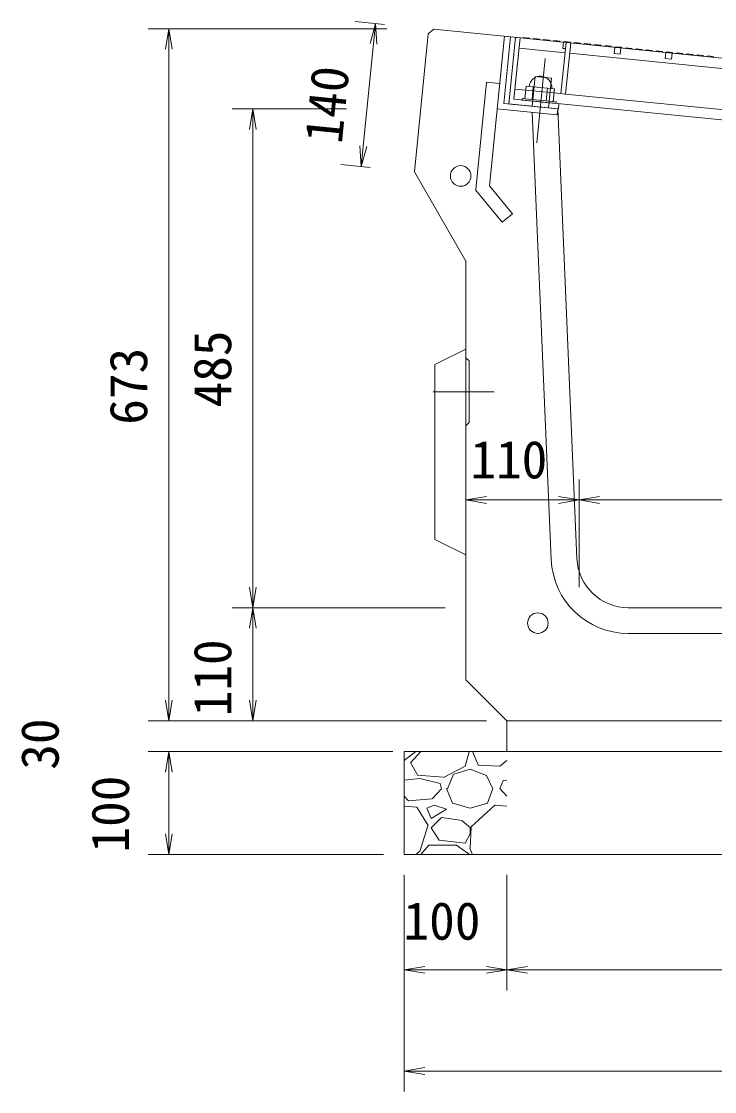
# Model space of a CAD drawing. Units: millimetres, scale not verified. Extents: x 0 to 84100, y 0 to 59400.
# Drawn here: x 57721 to 61090, y 29302 to 34507 of the extents above; entities that cross this region are included whole.
import ezdxf
from ezdxf.enums import TextEntityAlignment as Align

# ---------------------------------------------------------------- set-up
doc = ezdxf.new("R2010")
doc.units = ezdxf.units.MM
doc.header["$LTSCALE"] = 100
for name, color, linetype, lineweight in [('D-STR-DIM（寸法）', 7, 'Continuous', 18), ('D-STR-STR1（構造物）', 7, 'Continuous', 18), ('D-STR-STRn（構造物）', 7, 'Continuous', 18), ('D-STR（構造物外形線）', 1, 'Continuous', 18)]:
    doc.layers.add(name, color=color, linetype=linetype, lineweight=lineweight)
doc.styles.add('ＭＳ ゴシック', font='')
doc.styles.get('ＭＳ ゴシック').set_extended_font_data('MS Gothic')

msp = doc.modelspace()

# ---------------------------------------------------------------- linework, layer by layer
at = {"layer": 'D-STR-DIM（寸法）'}
for p, q in [((59497.7, 34471.5), (58337.8, 34471.5)), ((58421.2, 34371.5), (58437.8, 34471.5)), ((58437.8, 34471.5), (58454.5, 34371.5)), ((58437.8, 34471.5), (58437.8, 34371.5)), ((59486.6, 34492.9), (59343.2, 34507.3)), ((59416.2, 34399.5), (59442.7, 34497.3)), ((59442.7, 34497.3), (59432.8, 34397.8)), ((59442.7, 34497.3), (59449.4, 34396.1)), ((58437.8, 31205.7), (58437.8, 34371.5)), ((59383, 33900.3), (59432.8, 34397.8)), ((59301.2, 34082.2), (58746.3, 34082.2)), ((58829.6, 33982.2), (58846.3, 34082.2)), ((58846.3, 34082.2), (58863, 33982.2)), ((58846.3, 34082.2), (58846.3, 33982.2)), ((58846.3, 31755.7), (58846.3, 33982.2)), ((59373.1, 33800.8), (59366.5, 33901.9)), ((59373.1, 33800.8), (59383, 33900.3)), ((59399.6, 33898.6), (59373.1, 33800.8)), ((59417, 33796.4), (59273.6, 33810.7)), ((59881.4, 31405.7), (59881.4, 32279.6)), ((60431.4, 31755.7), (60431.4, 32279.6)), ((60431.4, 31755.7), (60431.4, 32279.6)), ((59881.4, 32179.6), (59981.4, 32196.3)), ((59981.4, 32163), (59881.4, 32179.6)), ((59881.4, 32179.6), (59981.4, 32179.6)), ((59981.4, 32179.6), (60331.4, 32179.6)), ((60331.4, 32196.3), (60431.4, 32179.6)), ((60431.4, 32179.6), (60331.4, 32163)), ((60431.4, 32179.6), (60331.4, 32179.6)), ((60431.4, 32179.6), (60531.4, 32196.3)), ((60531.4, 32163), (60431.4, 32179.6)), ((60431.4, 32179.6), (60531.4, 32179.6)), ((60531.4, 32179.6), (62131.4, 32179.6)), ((58846.3, 31655.7), (58829.6, 31755.7)), ((58863, 31755.7), (58846.3, 31655.7)), ((58846.3, 31655.7), (58846.3, 31755.7)), ((59781.4, 31655.7), (58746.3, 31655.7)), ((59781.4, 31655.7), (58746.3, 31655.7)), ((58829.6, 31555.7), (58846.3, 31655.7)), ((58846.3, 31655.7), (58863, 31555.7)), ((58846.3, 31655.7), (58846.3, 31555.7)), ((58846.3, 31555.7), (58846.3, 31205.7)), ((58437.8, 31205.7), (58437.8, 31305.7)), ((58437.8, 31105.7), (58421.2, 31205.7)), ((58437.8, 31105.7), (58421.2, 31205.7)), ((58454.5, 31205.7), (58437.8, 31105.7)), ((58437.8, 31105.7), (58437.8, 31205.7)), ((58454.5, 31205.7), (58437.8, 31105.7)), ((58437.8, 31105.7), (58437.8, 31205.7)), ((58846.3, 31105.7), (58829.6, 31205.7)), ((58863, 31205.7), (58846.3, 31105.7)), ((58846.3, 31105.7), (58846.3, 31205.7)), ((59981.4, 31105.7), (58337.8, 31105.7)), ((59836.2, 31105.7), (58337.8, 31105.7)), ((59981.4, 31105.7), (58746.3, 31105.7)), ((59481.4, 30955.7), (58337.8, 30955.7)), ((59526.4, 30955.7), (58337.8, 30955.7)), ((58421.2, 30855.7), (58437.8, 30955.7)), ((58421.2, 30855.7), (58437.8, 30955.7)), ((58437.8, 30955.7), (58454.5, 30855.7)), ((58437.8, 30955.7), (58437.8, 30855.7)), ((58437.8, 30955.7), (58454.5, 30855.7)), ((58437.8, 30955.7), (58437.8, 30855.7)), ((58437.8, 30855.7), (58437.8, 30755.7)), ((58437.8, 30855.7), (58437.8, 30555.7)), ((58437.8, 30455.7), (58421.2, 30555.7)), ((58454.5, 30555.7), (58437.8, 30455.7)), ((58437.8, 30455.7), (58437.8, 30555.7)), ((59481.4, 30455.7), (58337.8, 30455.7)), ((59581.4, 30355.7), (59581.4, 29302.2)), ((59581.4, 30355.7), (59581.4, 29794.5)), ((60081.4, 30355.7), (60081.4, 29794.5)), ((60081.4, 30355.7), (60081.4, 29794.5)), ((59581.4, 29894.5), (59681.4, 29911.2)), ((59681.4, 29877.9), (59581.4, 29894.5)), ((59581.4, 29894.5), (59681.4, 29894.5)), ((59981.4, 29894.5), (59681.4, 29894.5)), ((59981.4, 29911.2), (60081.4, 29894.5)), ((60081.4, 29894.5), (59981.4, 29877.9)), ((60081.4, 29894.5), (59981.4, 29894.5)), ((60081.4, 29894.5), (60181.4, 29911.2)), ((60181.4, 29877.9), (60081.4, 29894.5)), ((60081.4, 29894.5), (60181.4, 29894.5)), ((62481.4, 29894.5), (60181.4, 29894.5)), ((59581.4, 29402.2), (59681.4, 29418.8)), ((59681.4, 29385.5), (59581.4, 29402.2)), ((59581.4, 29402.2), (59681.4, 29402.2)), ((62981.4, 29402.2), (59681.4, 29402.2))]:
    msp.add_line(p, q, dxfattribs=at)
at = {"layer": 'D-STR-DIM（寸法）', "color": 1}
msp.add_line((60098.9, 34431.7), (63009.3, 34140.6), dxfattribs=at)
at = {"layer": 'D-STR-STR1（構造物）'}
for p, q in [((60122.4, 34429.3), (60090.1, 34105.9)), ((60144.8, 34427.1), (60115, 34128.6)), ((60120, 34178.3), (60144.8, 34427.1)), ((60144.8, 34427.1), (60122.4, 34429.3)), ((60144.8, 34427.1), (60368.7, 34404.7)), ((60160.1, 34429.1), (60159.8, 34425.6)), ((60190, 34426.1), (60160.1, 34429.1)), ((60189.6, 34422.6), (60190, 34426.1)), ((60209.9, 34424.1), (60209.5, 34420.6)), ((60239.7, 34421.1), (60209.9, 34424.1)), ((60239.4, 34417.6), (60239.7, 34421.1)), ((60259.6, 34419.1), (60259.3, 34415.6)), ((60289.5, 34416.1), (60259.6, 34419.1)), ((60289.1, 34412.7), (60289.5, 34416.1)), ((60309.4, 34414.2), (60309, 34410.7)), ((60339.2, 34411.2), (60309.4, 34414.2)), ((60338.9, 34407.7), (60339.2, 34411.2)), ((60353.3, 34376.1), (60356.3, 34405.9)), ((60356.3, 34405.9), (60368.7, 34404.7)), ((60359.1, 34409.2), (60358.8, 34405.7)), ((60389, 34406.2), (60359.1, 34409.2)), ((60388.6, 34402.7), (60389, 34406.2)), ((60139.9, 34377.3), (60363.7, 34355)), ((60368.7, 34404.7), (60343.8, 34155.9)), ((60368.7, 34404.7), (60343.8, 34155.9)), ((60365.7, 34374.9), (60353.3, 34376.1)), ((60391.1, 34402.5), (60366.2, 34153.7)), ((60366.2, 34153.7), (60391.1, 34402.5)), ((60391.1, 34402.5), (60368.7, 34404.7)), ((60368.7, 34404.7), (60386.1, 34403)), ((60368.7, 34404.7), (60391.1, 34402.5)), ((60391.1, 34402.5), (62341.4, 34207.4)), ((60408.9, 34404.2), (60408.5, 34400.7)), ((60438.7, 34401.2), (60408.9, 34404.2)), ((60438.4, 34397.7), (60438.7, 34401.2)), ((60458.6, 34399.2), (60458.3, 34395.7)), ((60488.5, 34396.2), (60458.6, 34399.2)), ((60488.1, 34392.8), (60488.5, 34396.2)), ((60508.4, 34394.3), (60508, 34390.8)), ((60538.2, 34391.3), (60508.4, 34394.3)), ((60537.9, 34387.8), (60538.2, 34391.3)), ((60558.1, 34389.3), (60557.8, 34385.8)), ((60588, 34386.3), (60558.1, 34389.3)), ((60587.6, 34382.8), (60588, 34386.3)), ((60602.1, 34351.2), (60605, 34381.1)), ((60605, 34381.1), (60634.9, 34378.1)), ((60607.9, 34384.3), (60607.5, 34380.8)), ((60637.7, 34381.3), (60607.9, 34384.3)), ((60634.9, 34378.1), (60631.9, 34348.2)), ((60637.4, 34377.8), (60637.7, 34381.3)), ((60657.6, 34379.3), (60657.3, 34375.8)), ((60687.5, 34376.3), (60657.6, 34379.3)), ((60687.1, 34372.9), (60687.5, 34376.3)), ((60707.4, 34374.4), (60707, 34370.9)), ((60737.2, 34371.4), (60707.4, 34374.4)), ((60736.9, 34367.9), (60737.2, 34371.4)), ((60757.1, 34369.4), (60756.8, 34365.9)), ((60787, 34366.4), (60757.1, 34369.4)), ((60786.6, 34362.9), (60787, 34366.4)), ((60806.9, 34364.4), (60806.5, 34360.9)), ((60836.7, 34361.4), (60806.9, 34364.4)), ((60836.4, 34357.9), (60836.7, 34361.4)), ((60850.8, 34326.3), (60853.8, 34356.2)), ((60853.8, 34356.2), (60883.7, 34353.2)), ((60856.6, 34359.4), (60856.3, 34355.9)), ((60886.5, 34356.4), (60856.6, 34359.4)), ((60886.1, 34353), (60886.5, 34356.4)), ((60906.4, 34354.5), (60906, 34351)), ((60936.2, 34351.5), (60906.4, 34354.5)), ((60266.8, 34327.2), (60225.7, 33916.6)), ((60386.1, 34352.7), (62336.4, 34157.7)), ((60631.9, 34348.2), (60602.1, 34351.2)), ((60880.7, 34323.4), (60850.8, 34326.3)), ((60883.7, 34353.2), (60880.7, 34323.4)), ((60935.9, 34348), (60936.2, 34351.5)), ((60956.1, 34349.5), (60955.8, 34346)), ((60986, 34346.5), (60956.1, 34349.5)), ((60985.6, 34343), (60986, 34346.5)), ((61005.9, 34344.5), (61005.5, 34341)), ((61035.7, 34341.5), (61005.9, 34344.5)), ((61035.4, 34338), (61035.7, 34341.5)), ((61055.6, 34339.5), (61055.3, 34336)), ((61085.5, 34336.5), (61055.6, 34339.5)), ((61085.1, 34333.1), (61085.5, 34336.5)), ((60120, 34178.3), (60343.8, 34155.9)), ((60174.9, 34192.9), (60168.7, 34130.7)), ((60312.8, 34179.2), (60174.9, 34192.9)), ((60203.2, 34127.3), (60209.4, 34189.5)), ((60272.1, 34120.4), (60278.3, 34182.6)), ((60306.6, 34117), (60312.8, 34179.2)), ((60343.8, 34155.9), (60366.2, 34153.7)), ((60343.8, 34155.9), (60366.2, 34153.7)), ((60366.2, 34153.7), (62316.5, 33958.7)), ((60092.6, 34130.8), (60090.1, 34105.9)), ((60090.1, 34105.9), (60331.4, 34081.8)), ((60115, 34128.6), (62557.8, 33884.3)), ((60155.5, 34132.1), (60154.8, 34124.6)), ((60154.8, 34124.6), (60236.9, 34116.4)), ((60319.7, 34115.6), (60155.5, 34132.1)), ((60168.7, 34130.7), (60306.6, 34117)), ((60236.9, 34116.4), (60319, 34108.2)), ((60319, 34108.2), (60319.7, 34115.6)), ((60331.4, 34081.8), (60333.9, 34106.7)), ((59881.4, 32871.7), (59897.4, 32855.7)), ((59881.4, 32871.7), (59897.4, 32855.7)), ((59881.4, 32871.7), (59897.4, 32855.7)), ((59897.4, 32855.7), (59897.4, 32555.7)), ((59897.4, 32855.7), (59897.4, 32555.7)), ((59722.8, 32705.7), (60019.6, 32705.7)), ((59897.4, 32555.7), (59881.4, 32539.7)), ((59897.4, 32555.7), (59881.4, 32539.7)), ((59897.4, 32555.7), (59881.4, 32539.7)), ((59897.4, 32555.7), (59881.4, 32539.7))]:
    msp.add_line(p, q, dxfattribs=at)
msp.add_arc((60243.8, 34186), 55, 354.2894, 174.2894, dxfattribs=at)
at = {"layer": 'D-STR-STRn（構造物）'}
for p, q in [((60081.4, 31105.7), (60081.4, 30955.7)), ((60081.4, 30955.7), (59581.4, 30955.7)), ((59581.4, 30955.7), (59581.4, 30455.7)), ((59581.4, 30912.2), (59637.7, 30955.7)), ((59612.3, 30900.5), (59662, 30955.7)), ((59897.5, 30955.4), (59877.5, 30885.4)), ((59914.5, 30955.7), (59941.5, 30891.6)), ((63081.4, 30955.7), (60081.4, 30955.7)), ((59648.3, 30840.2), (59613.3, 30900.2)), ((59877.5, 30885.1), (59772.5, 30830.1)), ((59822.3, 30845.4), (59902.3, 30870.4)), ((59902.1, 30870.4), (59982.1, 30840.4)), ((59942, 30890.2), (60047, 30885.2)), ((60047.3, 30885.8), (60081.4, 30912.2)), ((59657.7, 30824.9), (59581.4, 30816.9)), ((59772, 30831.5), (59647, 30841.5)), ((59757.1, 30800.7), (59657.1, 30825.7)), ((59792.2, 30775.4), (59822.2, 30845.4)), ((59982.4, 30840.3), (60012.4, 30775.3)), ((60047.2, 30775.6), (60062.2, 30815.6)), ((60081.4, 30816.9), (60062.7, 30814.9)), ((59762.3, 30775.5), (59717.3, 30725.5)), ((59762.3, 30775.1), (59757.3, 30800.1)), ((59786.8, 30775.6), (59816.8, 30705.6)), ((59987.1, 30705.7), (60012.1, 30775.7)), ((60081.4, 30739.7), (60047.1, 30777.1)), ((59602.1, 30717.1), (59581.4, 30739.7)), ((59716.9, 30725.8), (59601.9, 30715.8)), ((59642.4, 30685), (59581.4, 30690)), ((59698.4, 30595.8), (59643.4, 30685.8)), ((59692.1, 30680.5), (59712.1, 30630.5)), ((59727.2, 30695.3), (59692.2, 30680.3)), ((59712.1, 30630.6), (59787.1, 30675.6)), ((59787.4, 30675.6), (59727.4, 30695.6)), ((59816.9, 30705.1), (59901.9, 30680.1)), ((59902.6, 30680.2), (59987.6, 30705.2)), ((60022.4, 30695.4), (59907.4, 30590.4)), ((60081.4, 30690), (60022.4, 30695)), ((59762.3, 30635.5), (59712.3, 30585.5)), ((59862.9, 30620.7), (59762.9, 30635.7)), ((59903.3, 30584.4), (59863.3, 30619.4)), ((59657.3, 30470.3), (59697.3, 30595.3)), ((59712.1, 30585.6), (59752.1, 30525.6)), ((59877.4, 30510.5), (59902.4, 30555.5)), ((59907.1, 30590.7), (59902.1, 30485.7)), ((59902.3, 30555.5), (59902.3, 30585.5)), ((59752.4, 30525.2), (59877.4, 30510.2)), ((59581.4, 30455.7), (63081.4, 30455.7)), ((59637.7, 30455.7), (59657.3, 30470.8)), ((59662, 30455.7), (59702.3, 30500.5)), ((59702.3, 30500.5), (59832.3, 30500.5)), ((59832.1, 30501.6), (59897.1, 30456.6)), ((59901.5, 30486.6), (59914.5, 30455.7))]:
    msp.add_line(p, q, dxfattribs=at)
at = {"layer": 'D-STR（構造物外形線）'}
for p, q in [((59725.7, 34469), (59698.4, 34446.6)), ((59725.7, 34469), (60098.9, 34431.7)), ((59631.2, 33775), (59698.4, 34446.6)), ((59996.4, 33708.3), (60069, 34434.7)), ((60066.5, 34108.3), (60098.9, 34431.7)), ((60066.5, 34108.3), (60098.9, 34431.7)), ((59929.2, 33689.7), (59981.4, 34212.3)), ((60046.1, 34205.8), (59981.4, 34212.3)), ((60217.8, 34238.9), (60203.3, 34094.6)), ((60217.8, 34238.9), (60297.4, 34230.9)), ((60297.4, 34230.9), (60282.9, 34086.7)), ((60066.5, 34108.3), (60327.7, 34082.2)), ((60033.7, 34081.4), (60324.7, 34052.3)), ((60296.3, 31889.7), (60203.4, 34064.5)), ((60324.7, 34052.3), (60327.7, 34082.2)), ((60421.2, 31895), (60327.7, 34082.2)), ((59631.2, 33775), (59881.4, 33341.6)), ((60058, 33530.3), (59929, 33688)), ((60108.3, 33571.5), (59996.4, 33708.3)), ((60108.3, 33571.5), (60058, 33530.3)), ((59881.4, 33341.6), (59881.4, 31305.7)), ((59881.4, 32913.1), (59731.2, 32838.1)), ((59731.2, 32838.1), (59731.2, 31988.1)), ((59731.2, 31988.1), (59881.4, 31913.1)), ((61331.4, 31655.7), (60671, 31655.7)), ((61331.4, 31530.7), (60671, 31530.7)), ((59881.4, 31305.7), (60081.4, 31105.7)), ((61331.4, 31105.7), (60081.4, 31105.7))]:
    msp.add_line(p, q, dxfattribs=at)
for centre in [(59856.4, 33755.7), (60231.4, 31580.7)]:
    msp.add_circle(centre, 50, dxfattribs=at)
for radius in [375, 250]:
    msp.add_arc((60671, 31905.7), radius, 182.4471, 270, dxfattribs=at)

# ---------------------------------------------------------------- texts
at = {"layer": 'D-STR-DIM（寸法）', "style": 'ＭＳ ゴシック'}
for s, rotation, p in [('140', 84.289, (59333, 33902.1)), ('485', 90, (58796.3, 32629.7)), ('673', 90, (58387.8, 32545.6)), ('110', 90, (58796.3, 31127.5)), ('30', 90, (57957.5, 30867.6)), ('100', 90, (58299.4, 30464.8))]:
    msp.add_text(s, height=183.3, rotation=rotation, dxfattribs=at).set_placement(p, align=Align.BOTTOM_LEFT)
for s, p in [('110', (59903.2, 32229.6)), ('100', (59578.2, 29986))]:
    msp.add_text(s, height=183.3, dxfattribs=at).set_placement(p, align=Align.BOTTOM_LEFT)

doc.saveas('drawing.dxf')
